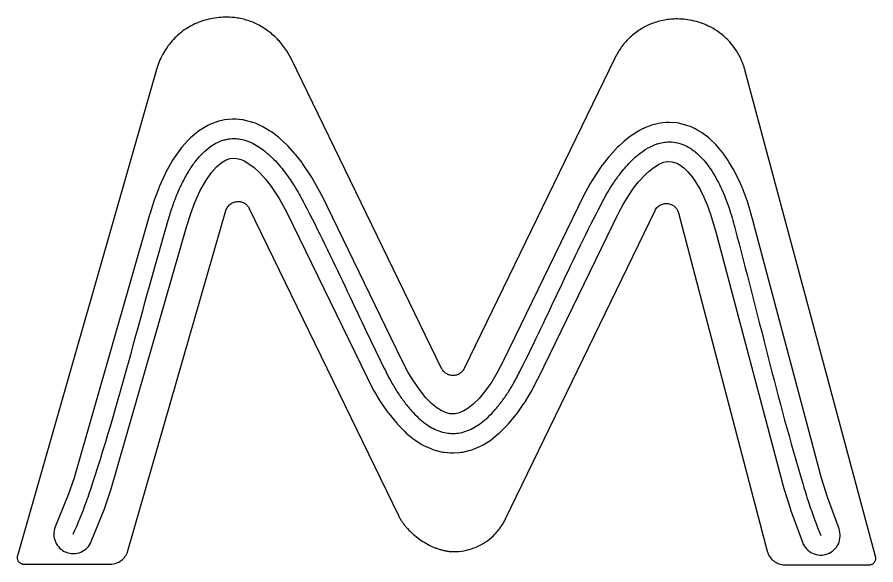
# Model space of a CAD drawing. Header units: millimetres. Extents: x 0 to 1730, y 0 to 225.
# Drawn here: x 904.6 to 1081.1, y 56.6 to 169.1 of the extents above; entities that cross this region are included whole.
import ezdxf

# ---------------------------------------------------------------- set-up
doc = ezdxf.new("R2010")
doc.units = ezdxf.units.MM
for name, color, linetype in [('CENTERLINE', 1, 'Continuous'), ('GROOVE_8MM', 3, 'Continuous'), ('OUTLINE', 7, 'Continuous')]:
    doc.layers.add(name, color=color, linetype=linetype)

msp = doc.modelspace()

# ---------------------------------------------------------------- linework, layer by layer
at = {"layer": 'CENTERLINE'}
msp.add_spline([(916.15, 62.87), (918.86, 69.58), (920.12, 73.26), (935.68, 127.39), (936.52, 130.09), (937.44, 132.57), (938.61, 135.15), (939.98, 137.61), (941.4, 139.64), (942.81, 141.22), (944.43, 142.58), (945.8, 143.38), (946.96, 143.83), (947.64, 144), (949.22, 144.16), (950.45, 144.04), (951.99, 143.63), (953.12, 143.13), (954.49, 142.33), (955.89, 141.26), (957.32, 139.94), (958.74, 138.37), (959.93, 136.84), (961.89, 133.9), (963.6, 130.81), (980.12, 96.82), (981.5, 94.16), (982.68, 92.19), (984.08, 90.16), (985.65, 88.24), (987.13, 86.73), (988.5, 85.61), (989.83, 84.74), (991.27, 84.08), (992.81, 83.67), (994.04, 83.55), (995.27, 83.63), (996.81, 84), (998.27, 84.64), (999.62, 85.47), (1001, 86.57), (1002.5, 88.07), (1004.08, 89.97), (1005.5, 92), (1006.69, 93.96), (1008.09, 96.62), (1024.68, 130.76), (1025.69, 132.63), (1026.88, 134.58), (1028.09, 136.33), (1029.29, 137.86), (1030.96, 139.68), (1031.87, 140.51), (1032.83, 141.29), (1034.62, 142.42), (1035.75, 142.93), (1036.42, 143.15), (1037.63, 143.41), (1038.33, 143.47), (1039.91, 143.36), (1041.61, 142.87), (1042.25, 142.57), (1043.3, 141.92), (1044.27, 141.16), (1045.41, 140.05), (1046.54, 138.69), (1047.44, 137.39), (1048.51, 135.56), (1049.37, 133.82), (1050.14, 132.03), (1050.93, 129.88), (1052.11, 125.81), (1066.07, 73.25), (1067.34, 69.2), (1069.76, 62.57)], degree=3, dxfattribs=at)
at = {"layer": 'GROOVE_8MM'}
msp.add_lwpolyline([(939.51, 126.24), (940.31, 128.79), (941.14, 131.05), (942.18, 133.34), (943.38, 135.49), (944.54, 137.16), (945.6, 138.34), (946.74, 139.3), (947.55, 139.77), (948.18, 140.01), (948.33, 140.05), (949.22, 140.14), (949.74, 140.09), (950.66, 139.84), (951.3, 139.56), (952.26, 139), (953.31, 138.2), (954.47, 137.13), (955.67, 135.79), (956.69, 134.49), (958.47, 131.82), (960.05, 128.97), (976.52, 95.07), (976.57, 94.98), (977.95, 92.31), (978.07, 92.11), (979.24, 90.13), (979.39, 89.91), (980.8, 87.88), (980.99, 87.63), (982.55, 85.71), (982.79, 85.44), (984.28, 83.93), (984.59, 83.64), (985.95, 82.52), (986.32, 82.25), (987.66, 81.39), (988.16, 81.11), (989.61, 80.45), (989.92, 80.32), (990.24, 80.22), (991.77, 79.81), (992.09, 79.73), (992.42, 79.69), (993.65, 79.57), (993.98, 79.55), (994.31, 79.56), (995.54, 79.64), (995.88, 79.68), (996.21, 79.74), (997.75, 80.12), (998.08, 80.21), (998.4, 80.33), (999.86, 80.96), (1000.38, 81.23), (1001.73, 82.07), (1002.12, 82.35), (1003.5, 83.45), (1003.83, 83.74), (1005.33, 85.24), (1005.58, 85.52), (1007.16, 87.42), (1007.35, 87.68), (1008.77, 89.7), (1008.92, 89.92), (1010.11, 91.88), (1010.23, 92.1), (1011.63, 94.76), (1011.68, 94.87), (1028.24, 128.94), (1029.15, 130.63), (1030.24, 132.4), (1031.31, 133.95), (1032.34, 135.27), (1033.79, 136.85), (1034.48, 137.48), (1035.16, 138.03), (1036.52, 138.89), (1037.2, 139.19), (1037.47, 139.28), (1038.23, 139.45), (1038.37, 139.46), (1039.21, 139.4), (1040.19, 139.12), (1040.35, 139.04), (1041.02, 138.63), (1041.64, 138.15), (1042.47, 137.34), (1043.35, 136.28), (1044.06, 135.24), (1044.99, 133.66), (1045.74, 132.14), (1046.42, 130.56), (1047.12, 128.63), (1048.26, 124.73), (1062.21, 72.22), (1062.26, 72.05), (1063.52, 68.01), (1063.58, 67.83), (1066, 61.2), (1066.16, 60.83), (1066.34, 60.49), (1066.56, 60.16), (1066.81, 59.86), (1067.09, 59.59), (1067.4, 59.34), (1067.73, 59.12), (1068.07, 58.94), (1068.44, 58.79), (1068.81, 58.68), (1069.2, 58.61), (1069.59, 58.57), (1069.98, 58.57), (1070.37, 58.61), (1070.76, 58.69), (1071.13, 58.81), (1071.49, 58.96), (1071.84, 59.15), (1072.16, 59.37), (1072.47, 59.62), (1072.74, 59.9), (1072.99, 60.2), (1073.2, 60.53), (1073.39, 60.88), (1073.54, 61.24), (1073.65, 61.62), (1073.72, 62.01), (1073.76, 62.4), (1073.76, 62.79), (1073.71, 63.18), (1073.64, 63.56), (1073.52, 63.94), (1071.13, 70.49), (1069.92, 74.36), (1055.98, 126.84), (1055.95, 126.93), (1054.77, 131), (1054.68, 131.25), (1053.9, 133.4), (1053.81, 133.61), (1053.05, 135.4), (1052.96, 135.59), (1052.1, 137.33), (1051.96, 137.58), (1050.89, 139.41), (1050.73, 139.66), (1049.83, 140.97), (1049.62, 141.25), (1048.49, 142.61), (1048.21, 142.92), (1047.07, 144.03), (1046.74, 144.32), (1045.76, 145.08), (1045.38, 145.34), (1044.33, 145.98), (1043.94, 146.19), (1043.3, 146.49), (1043.02, 146.61), (1042.74, 146.7), (1041.04, 147.2), (1040.62, 147.3), (1040.18, 147.36), (1038.6, 147.46), (1038.29, 147.47), (1037.98, 147.46), (1037.28, 147.39), (1036.79, 147.32), (1035.58, 147.06), (1035.16, 146.95), (1034.49, 146.72), (1034.1, 146.57), (1032.98, 146.06), (1032.49, 145.8), (1030.7, 144.67), (1030.33, 144.41), (1029.36, 143.63), (1029.16, 143.45), (1028.25, 142.62), (1028.02, 142.38), (1026.34, 140.56), (1026.14, 140.32), (1024.94, 138.79), (1024.8, 138.6), (1023.6, 136.86), (1023.47, 136.67), (1022.27, 134.71), (1022.17, 134.53), (1021.16, 132.67), (1021.08, 132.51), (1004.51, 98.42), (1003.21, 95.93), (1002.15, 94.19), (1000.9, 92.4), (999.54, 90.77), (998.33, 89.56), (997.31, 88.75), (996.42, 88.19), (995.54, 87.81), (994.66, 87.6), (994.09, 87.56), (993.52, 87.62), (992.64, 87.86), (991.76, 88.26), (990.86, 88.84), (989.84, 89.68), (988.63, 90.91), (987.28, 92.56), (986.04, 94.35), (984.99, 96.11), (983.69, 98.62), (967.2, 132.56), (967.1, 132.74), (965.4, 135.83), (965.22, 136.12), (963.26, 139.06), (963.09, 139.3), (961.89, 140.83), (961.71, 141.05), (960.28, 142.62), (960.04, 142.87), (958.62, 144.19), (958.32, 144.44), (956.91, 145.51), (956.51, 145.78), (955.14, 146.59), (954.72, 146.8), (953.59, 147.29), (953.31, 147.4), (953.02, 147.49), (951.49, 147.9), (951.16, 147.98), (950.83, 148.02), (949.6, 148.14), (949.22, 148.16), (948.84, 148.14), (947.26, 147.99), (946.96, 147.95), (946.66, 147.88), (945.98, 147.71), (945.5, 147.56), (944.35, 147.11), (944.07, 146.99), (943.79, 146.84), (942.42, 146.04), (942.13, 145.86), (941.86, 145.65), (940.24, 144.29), (939.82, 143.88), (938.41, 142.3), (938.12, 141.93), (936.71, 139.91), (936.49, 139.56), (935.11, 137.09), (934.96, 136.79), (933.8, 134.22), (933.7, 133.97), (932.77, 131.49), (932.7, 131.28), (931.86, 128.59), (931.83, 128.5), (916.3, 74.46), (915.11, 70.98), (912.44, 64.36), (912.31, 63.99), (912.22, 63.61), (912.17, 63.22), (912.15, 62.83), (912.18, 62.44), (912.24, 62.05), (912.34, 61.67), (912.47, 61.3), (912.64, 60.95), (912.85, 60.61), (913.09, 60.3), (913.35, 60.01), (913.65, 59.75), (913.96, 59.52), (914.3, 59.32), (914.66, 59.16), (915.03, 59.03), (915.41, 58.94), (915.8, 58.88), (916.19, 58.87), (916.59, 58.89), (916.97, 58.95), (917.35, 59.05), (917.72, 59.19), (918.07, 59.36), (918.41, 59.56), (918.72, 59.8), (919.01, 60.07), (919.27, 60.36), (919.5, 60.68), (919.7, 61.02), (919.86, 61.37), (922.57, 68.09), (922.64, 68.29), (923.9, 71.96), (923.96, 72.15), (939.51, 126.24)], close=True, dxfattribs=at)
at = {"layer": 'OUTLINE'}
msp.add_lwpolyline([(1054.22, 158.2), (1054.17, 158.37), (1054.12, 158.54), (1054.06, 158.72), (1054.01, 158.89), (1053.95, 159.06), (1053.89, 159.23), (1053.83, 159.4), (1053.77, 159.57), (1053.7, 159.74), (1053.64, 159.9), (1053.57, 160.07), (1053.5, 160.23), (1053.43, 160.4), (1053.35, 160.56), (1053.28, 160.73), (1053.02, 161.24), (1052.74, 161.73), (1052.45, 162.22), (1052.13, 162.69), (1051.8, 163.14), (1051.45, 163.59), (1051.08, 164.01), (1050.69, 164.42), (1050.29, 164.82), (1049.87, 165.2), (1049.44, 165.56), (1048.99, 165.9), (1048.53, 166.23), (1048.05, 166.53), (1047.56, 166.82), (1047.05, 167.09), (1046.66, 167.29), (1046.26, 167.47), (1045.86, 167.64), (1045.45, 167.8), (1045.03, 167.94), (1044.62, 168.08), (1044.2, 168.2), (1043.77, 168.31), (1043.35, 168.4), (1042.92, 168.49), (1042.48, 168.56), (1042.05, 168.62), (1041.61, 168.67), (1041.18, 168.7), (1040.74, 168.72), (1040.3, 168.73), (1039.96, 168.73), (1039.63, 168.72), (1039.29, 168.7), (1038.96, 168.67), (1038.63, 168.64), (1038.3, 168.6), (1037.97, 168.55), (1037.64, 168.49), (1037.31, 168.43), (1036.99, 168.36), (1036.66, 168.28), (1036.34, 168.19), (1036.02, 168.1), (1035.7, 168), (1035.38, 167.89), (1035.07, 167.78), (1034.76, 167.65), (1034.46, 167.52), (1034.16, 167.39), (1033.86, 167.24), (1033.57, 167.09), (1033.28, 166.93), (1032.99, 166.77), (1032.71, 166.6), (1032.43, 166.42), (1032.16, 166.24), (1031.89, 166.05), (1031.63, 165.85), (1031.37, 165.64), (1031.11, 165.43), (1030.86, 165.22), (1030.62, 164.99), (1030.38, 164.76), (1030.14, 164.53), (1029.91, 164.28), (1029.68, 164.04), (1029.46, 163.78), (1029.25, 163.53), (1029.04, 163.26), (1028.84, 163), (1028.65, 162.73), (1028.46, 162.45), (1028.27, 162.17), (1028.1, 161.89), (1027.93, 161.6), (1027.77, 161.31), (1027.61, 161.01), (1027.46, 160.71), (996.48, 96.91), (996.39, 96.75), (996.29, 96.59), (996.19, 96.45), (996.07, 96.31), (995.95, 96.18), (995.82, 96.07), (995.68, 95.96), (995.53, 95.86), (995.38, 95.77), (995.22, 95.69), (995.05, 95.63), (994.88, 95.57), (994.71, 95.53), (994.53, 95.5), (994.35, 95.48), (994.17, 95.48), (993.99, 95.48), (993.8, 95.5), (993.63, 95.53), (993.45, 95.58), (993.28, 95.63), (993.12, 95.7), (992.96, 95.78), (992.8, 95.86), (992.65, 95.96), (992.51, 96.07), (992.38, 96.19), (992.26, 96.32), (992.14, 96.46), (992.03, 96.6), (991.94, 96.76), (991.85, 96.92), (960.99, 160.45), (960.84, 160.76), (960.67, 161.07), (960.51, 161.37), (960.33, 161.67), (960.15, 161.96), (959.97, 162.25), (959.77, 162.53), (959.58, 162.82), (959.37, 163.09), (959.16, 163.37), (958.95, 163.64), (958.72, 163.9), (958.5, 164.16), (958.26, 164.41), (958.02, 164.66), (957.78, 164.91), (957.54, 165.13), (957.3, 165.36), (957.05, 165.57), (956.8, 165.79), (956.54, 165.99), (956.28, 166.19), (956.01, 166.39), (955.74, 166.58), (955.47, 166.76), (955.19, 166.94), (954.91, 167.11), (954.62, 167.27), (954.33, 167.43), (954.04, 167.59), (953.74, 167.73), (953.45, 167.87), (953.16, 168), (952.88, 168.12), (952.59, 168.23), (952.3, 168.33), (952.01, 168.43), (951.71, 168.52), (951.42, 168.61), (951.12, 168.69), (950.82, 168.76), (950.52, 168.82), (950.22, 168.88), (949.91, 168.93), (949.61, 168.98), (949.3, 169.01), (948.99, 169.04), (948.69, 169.07), (948.25, 169.09), (947.82, 169.1), (947.39, 169.1), (946.96, 169.09), (946.53, 169.07), (946.11, 169.04), (945.68, 168.99), (945.25, 168.93), (944.83, 168.86), (944.41, 168.78), (943.99, 168.69), (943.57, 168.58), (943.16, 168.47), (942.75, 168.34), (942.34, 168.2), (941.93, 168.05), (941.54, 167.89), (941.16, 167.72), (940.78, 167.54), (940.4, 167.34), (940.04, 167.14), (939.68, 166.92), (939.32, 166.7), (938.97, 166.47), (938.63, 166.22), (938.3, 165.97), (937.97, 165.7), (937.66, 165.43), (937.34, 165.14), (937.04, 164.85), (936.75, 164.55), (936.46, 164.24), (936.19, 163.91), (935.92, 163.58), (935.66, 163.25), (935.42, 162.9), (935.18, 162.55), (934.95, 162.2), (934.74, 161.84), (934.53, 161.47), (934.33, 161.09), (934.15, 160.71), (933.97, 160.33), (933.8, 159.94), (933.65, 159.55), (933.51, 159.15), (933.37, 158.74), (933.25, 158.34), (904.67, 58.42), (904.64, 58.29), (904.62, 58.16), (904.62, 58.02), (904.63, 57.9), (904.65, 57.77), (904.68, 57.65), (904.73, 57.53), (904.78, 57.41), (904.85, 57.3), (904.92, 57.2), (905.01, 57.11), (905.1, 57.02), (905.2, 56.94), (905.31, 56.87), (905.43, 56.82), (905.56, 56.77), (905.58, 56.76), (905.61, 56.75), (905.63, 56.75), (905.66, 56.74), (905.68, 56.74), (905.71, 56.73), (905.73, 56.73), (905.76, 56.72), (905.78, 56.72), (905.8, 56.72), (905.83, 56.71), (905.85, 56.71), (905.88, 56.71), (905.9, 56.71), (905.93, 56.71), (905.95, 56.71), (923.78, 56.71), (924.09, 56.72), (924.39, 56.76), (924.69, 56.82), (924.98, 56.91), (925.25, 57.01), (925.52, 57.14), (925.78, 57.29), (926.02, 57.46), (926.25, 57.65), (926.46, 57.85), (926.66, 58.08), (926.84, 58.31), (927, 58.57), (927.14, 58.84), (927.26, 59.12), (927.35, 59.41), (947.53, 129.38), (947.6, 129.58), (947.69, 129.77), (947.78, 129.95), (947.89, 130.13), (948.02, 130.29), (948.15, 130.44), (948.3, 130.58), (948.46, 130.71), (948.62, 130.82), (948.8, 130.93), (948.98, 131.02), (949.17, 131.09), (949.37, 131.15), (949.57, 131.19), (949.78, 131.22), (949.99, 131.23), (950.17, 131.23), (950.36, 131.21), (950.53, 131.18), (950.71, 131.14), (950.88, 131.09), (951.05, 131.02), (951.21, 130.95), (951.36, 130.86), (951.51, 130.76), (951.65, 130.65), (951.79, 130.53), (951.91, 130.4), (952.03, 130.27), (952.14, 130.12), (952.24, 129.97), (952.32, 129.8), (982.96, 66.72), (983.05, 66.56), (983.13, 66.4), (983.22, 66.24), (983.31, 66.08), (983.4, 65.93), (983.49, 65.77), (983.59, 65.62), (983.69, 65.47), (983.79, 65.32), (983.9, 65.17), (984, 65.03), (984.11, 64.88), (984.23, 64.74), (984.34, 64.6), (984.46, 64.46), (984.58, 64.32), (984.85, 64.01), (985.14, 63.71), (985.43, 63.41), (985.73, 63.12), (986.03, 62.85), (986.35, 62.58), (986.67, 62.31), (987, 62.06), (987.33, 61.82), (987.67, 61.58), (988.02, 61.35), (988.37, 61.14), (988.73, 60.93), (989.09, 60.73), (989.46, 60.54), (989.84, 60.36), (990, 60.29), (990.16, 60.22), (990.33, 60.15), (990.49, 60.08), (990.66, 60.02), (990.82, 59.96), (990.99, 59.9), (991.16, 59.84), (991.33, 59.79), (991.5, 59.73), (991.67, 59.69), (991.84, 59.64), (992.01, 59.59), (992.18, 59.55), (992.35, 59.51), (992.53, 59.47), (992.67, 59.44), (992.82, 59.42), (992.96, 59.39), (993.1, 59.37), (993.25, 59.35), (993.39, 59.33), (993.54, 59.32), (993.68, 59.3), (993.83, 59.29), (993.97, 59.29), (994.12, 59.28), (994.27, 59.28), (994.41, 59.28), (994.56, 59.28), (994.7, 59.28), (994.85, 59.29), (995.38, 59.33), (995.91, 59.39), (996.44, 59.47), (996.96, 59.57), (997.47, 59.7), (997.98, 59.85), (998.47, 60.03), (998.96, 60.22), (999.44, 60.44), (999.91, 60.68), (1000.37, 60.94), (1000.82, 61.22), (1001.25, 61.52), (1001.68, 61.85), (1002.09, 62.19), (1002.48, 62.55), (1002.67, 62.74), (1002.86, 62.93), (1003.04, 63.13), (1003.22, 63.33), (1003.4, 63.54), (1003.57, 63.75), (1003.73, 63.96), (1003.89, 64.17), (1004.05, 64.39), (1004.2, 64.62), (1004.34, 64.84), (1004.49, 65.07), (1004.62, 65.3), (1004.75, 65.54), (1004.88, 65.78), (1005, 66.02), (1035.71, 129.38), (1035.82, 129.59), (1035.96, 129.79), (1036.1, 129.97), (1036.27, 130.14), (1036.44, 130.29), (1036.63, 130.42), (1036.83, 130.54), (1037.03, 130.63), (1037.25, 130.71), (1037.47, 130.77), (1037.69, 130.81), (1037.92, 130.83), (1038.16, 130.83), (1038.39, 130.81), (1038.62, 130.76), (1038.85, 130.69), (1039.01, 130.64), (1039.15, 130.57), (1039.29, 130.5), (1039.43, 130.42), (1039.56, 130.33), (1039.68, 130.23), (1039.8, 130.12), (1039.91, 130.01), (1040.01, 129.89), (1040.11, 129.77), (1040.19, 129.64), (1040.27, 129.5), (1040.34, 129.36), (1040.41, 129.21), (1040.46, 129.06), (1040.51, 128.91), (1058.77, 59.35), (1058.86, 59.05), (1058.98, 58.76), (1059.12, 58.49), (1059.28, 58.23), (1059.46, 57.98), (1059.65, 57.75), (1059.87, 57.54), (1060.1, 57.35), (1060.34, 57.17), (1060.6, 57.02), (1060.87, 56.88), (1061.16, 56.77), (1061.45, 56.68), (1061.75, 56.62), (1062.06, 56.58), (1062.37, 56.56), (1079.75, 56.56), (1079.89, 56.57), (1080.01, 56.59), (1080.14, 56.62), (1080.26, 56.67), (1080.37, 56.72), (1080.48, 56.78), (1080.58, 56.86), (1080.68, 56.94), (1080.76, 57.03), (1080.84, 57.13), (1080.91, 57.24), (1080.97, 57.35), (1081.01, 57.47), (1081.05, 57.59), (1081.07, 57.72), (1081.09, 57.85), (1081.09, 57.88), (1081.09, 57.9), (1081.09, 57.93), (1081.09, 57.95), (1081.09, 57.98), (1081.08, 58), (1081.08, 58.03), (1081.08, 58.05), (1081.08, 58.08), (1081.07, 58.1), (1081.07, 58.13), (1081.07, 58.15), (1081.06, 58.18), (1081.06, 58.2), (1081.05, 58.23), (1081.04, 58.25), (1054.26, 158.02), (1054.22, 158.2)], close=True, dxfattribs=at)

doc.saveas('drawing.dxf')
